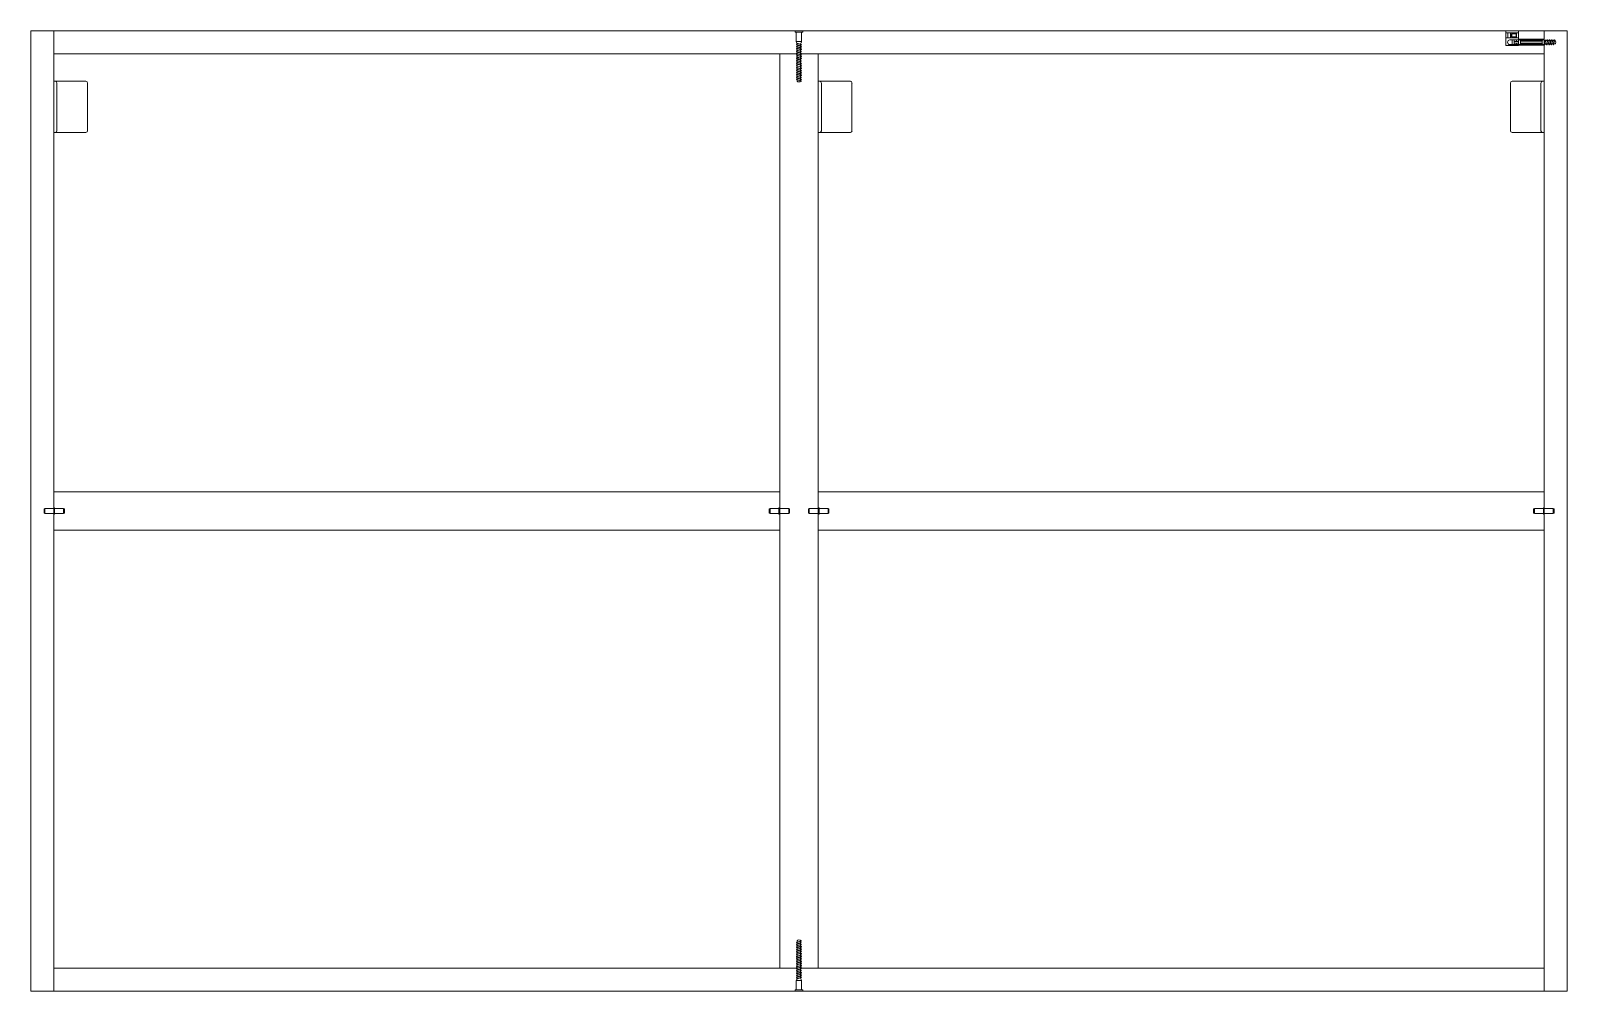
# Model space of a CAD drawing. Header units: centimetres. Extents: x -752 to 647, y -388 to 607.
# Drawn here: x -502.9 to -382.9, y -173.4 to -98.4 of the extents above; entities that cross this region are included whole.
import ezdxf

# ---------------------------------------------------------------- set-up
doc = ezdxf.new("R2010")
doc.units = ezdxf.units.CM
doc.header["$MEASUREMENT"] = 0
for name, color, linetype, lineweight in [('0_Num_Penna__6', 6, 'Continuous', 18), ('A-FURN_Num_Penna__252_Num_Penna__252_Num_Penna__3_Num_Penna__252_Num_Penna__252_Num_Penna__252_Num_Penna__252_Num_Penna__252_Num_Penna__252_Num_Penna__252_Num_Penna__252_Num_Penna__252_Num_Penna__252_Num_Penna__252_Num_Penna__5', 5, 'Continuous', 18), ('A-FURN_Num_Penna__252_Num_Penna__252_Num_Penna__3_Num_Penna__252_Num_Penna__252_Num_Penna__252_Num_Penna__252_Num_Penna__252_Num_Penna__252_Num_Penna__252_Num_Penna__252_Num_Penna__252_Num_Penna__252_Num_Penna__252_Num_Penna__6', 6, 'Continuous', 18), ('A-FURN_Num_Penna__252_Num_Penna__252_Num_Penna__3_Num_Penna__252_Num_Penna__252_Num_Penna__252_Num_Penna__252_Num_Penna__252_Num_Penna__252_Num_Penna__252_Num_Penna__252_Num_Penna__252_Num_Penna__252_Num_Penna__6_Num_Penna__6', 6, 'Continuous', 18), ('INFO_Num_Penna__2_Num_Penna__2_Num_Penna__2_Num_Penna__2_Num_Penna__5', 5, 'Continuous', 18), ('PDF16_Geometry_Num_Penna__6_Num_Penna__6_Num_Penna__6_Num_Penna__6_Num_Penna__6_Num_Penna__6_Num_Penna__6_Num_Penna__6_Num_Penna__6_Num_Penna__6_Num_Penna__6_Num_Penna__6_Num_Penna__6_Num_Penna__6', 6, 'Continuous', 18), ('PDF22_Geometry_Num_Penna__1_Num_Penna__255_Num_Penna__3_Num_Penna__3_Num_Penna__6', 6, 'Continuous', 18), ('PDF2_Geometry_Num_Penna__7_Num_Penna__7_Num_Penna__7_Num_Penna__7_Num_Penna__7_Num_Penna__7_Num_Penna__7_Num_Penna__5', 5, 'Continuous', 18), ('PDF2_Geometry_Num_Penna__7_Num_Penna__7_Num_Penna__7_Num_Penna__7_Num_Penna__7_Num_Penna__7_Num_Penna__7_Num_Penna__6', 6, 'Continuous', 18), ('PDF_Geometry_Num_Penna__7_Num_Penna__7_Num_Penna__3_Num_Penna__6_Num_Penna__6_Num_Penna__6_Num_Penna__6_Num_Penna__6_Num_Penna__6_Num_Penna__6_Num_Penna__6_Num_Penna__6_Num_Penna__6_Num_Penna__6', 6, 'Continuous', 18), ('VITE_Num_Penna__5', 5, 'Continuous', 18), ('VITE_Num_Penna__6', 6, 'Continuous', 18), ('viti_Num_Penna__5', 5, 'Continuous', 18), ('viti_Num_Penna__6', 6, 'Continuous', 18)]:
    doc.layers.add(name, color=color, linetype=linetype, lineweight=lineweight)

msp = doc.modelspace()

# ---------------------------------------------------------------- linework, layer by layer
at = {"layer": '0_Num_Penna__6', "color": 6, "linetype": 'Continuous', "lineweight": 18}
for p, q in [((-387.66, -99.54), (-387.66, -98.38)), ((-386.66, -99.54), (-386.66, -98.38)), ((-386.66, -99.54), (-387.66, -99.54)), ((-384.66, -99.05), (-386.66, -99.05))]:
    msp.add_line(p, q, dxfattribs=at)
at = {"layer": 'A-FURN_Num_Penna__252_Num_Penna__252_Num_Penna__3_Num_Penna__252_Num_Penna__252_Num_Penna__252_Num_Penna__252_Num_Penna__252_Num_Penna__252_Num_Penna__252_Num_Penna__252_Num_Penna__252_Num_Penna__252_Num_Penna__252_Num_Penna__5', "color": 5, "linetype": 'Continuous', "lineweight": 18}
for p, q in [((-442.56, -98.38), (-443.16, -98.38)), ((-443.07, -98.5), (-442.66, -98.5)), ((-442.99, -99.22), (-443.07, -99.22)), ((-443.03, -99.34), (-442.73, -99.43)), ((-442.73, -99.46), (-443.01, -99.37)), ((-442.66, -99.22), (-442.99, -99.22)), ((-442.99, -99.48), (-442.73, -99.56)), ((-442.73, -99.59), (-442.99, -99.51)), ((-386.5, -99.15), (-386.5, -99.41)), ((-384.81, -99.15), (-384.81, -99.41)), ((-384.63, -99.41), (-384.55, -99.15)), ((-384.52, -99.15), (-384.6, -99.41)), ((-384.49, -99.41), (-384.41, -99.15)), ((-384.38, -99.15), (-384.46, -99.41)), ((-384.36, -99.41), (-384.28, -99.15)), ((-384.25, -99.15), (-384.33, -99.41)), ((-384.22, -99.41), (-384.14, -99.15)), ((-384.11, -99.15), (-384.19, -99.41)), ((-384.09, -99.41), (-384.01, -99.15)), ((-383.98, -99.15), (-384.06, -99.41)), ((-383.95, -99.41), (-383.87, -99.15)), ((-383.84, -99.15), (-383.92, -99.41)), ((-442.99, -99.62), (-442.73, -99.7)), ((-442.73, -99.73), (-442.99, -99.65)), ((-442.99, -99.75), (-442.73, -99.83)), ((-442.73, -99.86), (-442.99, -99.78)), ((-442.99, -99.89), (-442.73, -99.97)), ((-442.73, -100), (-442.99, -99.92)), ((-442.99, -100.02), (-442.73, -100.1)), ((-442.73, -100.13), (-442.99, -100.05)), ((-442.99, -100.16), (-442.73, -100.24)), ((-442.73, -100.27), (-442.99, -100.19)), ((-442.99, -100.29), (-442.73, -100.37)), ((-442.73, -100.4), (-442.99, -100.32)), ((-442.99, -100.43), (-442.73, -100.51)), ((-442.73, -100.54), (-442.99, -100.46)), ((-442.99, -100.56), (-442.73, -100.65)), ((-442.73, -100.67), (-442.99, -100.59)), ((-442.99, -100.7), (-442.73, -100.78)), ((-442.73, -100.81), (-442.99, -100.73)), ((-442.99, -100.84), (-442.73, -100.92)), ((-442.73, -100.94), (-442.99, -100.86)), ((-442.99, -100.97), (-442.73, -101.05)), ((-442.73, -101.08), (-442.99, -101)), ((-442.99, -101.11), (-442.73, -101.19)), ((-442.73, -101.21), (-442.99, -101.13)), ((-442.99, -101.24), (-442.73, -101.32)), ((-442.73, -101.35), (-442.99, -101.27)), ((-442.99, -101.38), (-442.73, -101.46)), ((-442.73, -101.49), (-442.99, -101.4)), ((-442.99, -101.51), (-442.73, -101.59)), ((-442.73, -101.62), (-442.99, -101.54)), ((-442.99, -101.65), (-442.73, -101.73)), ((-442.73, -101.76), (-442.99, -101.68)), ((-442.99, -101.78), (-442.73, -101.86)), ((-442.73, -101.89), (-442.99, -101.81)), ((-442.99, -101.92), (-442.73, -102)), ((-442.73, -102.03), (-442.99, -101.95)), ((-442.99, -102.05), (-442.73, -102.13)), ((-442.73, -102.16), (-442.99, -102.08)), ((-442.99, -102.19), (-442.73, -102.27)), ((-442.73, -102.3), (-442.99, -102.22)), ((-442.73, -169.47), (-442.99, -169.55)), ((-442.99, -169.57), (-442.73, -169.49)), ((-442.73, -169.6), (-442.99, -169.68)), ((-442.99, -169.71), (-442.73, -169.63)), ((-442.73, -169.74), (-442.99, -169.82)), ((-442.99, -169.84), (-442.73, -169.76)), ((-442.73, -169.87), (-442.99, -169.95)), ((-442.99, -169.98), (-442.73, -169.9)), ((-442.73, -170.01), (-442.99, -170.09)), ((-442.99, -170.12), (-442.73, -170.03)), ((-442.73, -170.14), (-442.99, -170.22)), ((-442.99, -170.25), (-442.73, -170.17)), ((-442.73, -170.28), (-442.99, -170.36)), ((-442.99, -170.39), (-442.73, -170.31)), ((-442.73, -170.41), (-442.99, -170.49)), ((-442.99, -170.52), (-442.73, -170.44)), ((-442.73, -170.55), (-442.99, -170.63)), ((-442.99, -170.66), (-442.73, -170.58)), ((-442.73, -170.68), (-442.99, -170.76)), ((-442.99, -170.79), (-442.73, -170.71)), ((-442.73, -170.82), (-442.99, -170.9)), ((-442.99, -170.93), (-442.73, -170.85)), ((-442.73, -170.95), (-442.99, -171.03)), ((-442.99, -171.06), (-442.73, -170.98)), ((-442.73, -171.09), (-442.99, -171.17)), ((-442.99, -171.2), (-442.73, -171.12)), ((-442.73, -171.22), (-442.99, -171.3)), ((-442.99, -171.33), (-442.73, -171.25)), ((-442.73, -171.36), (-442.99, -171.44)), ((-442.99, -171.47), (-442.73, -171.39)), ((-442.73, -171.49), (-442.99, -171.58)), ((-442.99, -171.6), (-442.73, -171.52)), ((-442.99, -172.54), (-443.07, -172.54)), ((-443.03, -172.43), (-442.73, -172.33)), ((-442.73, -172.31), (-443.01, -172.39)), ((-442.73, -171.63), (-442.99, -171.71)), ((-442.99, -171.74), (-442.73, -171.66)), ((-442.73, -171.77), (-442.99, -171.85)), ((-442.99, -171.87), (-442.73, -171.79)), ((-442.73, -171.9), (-442.99, -171.98)), ((-442.99, -172.01), (-442.73, -171.93)), ((-442.73, -172.04), (-442.99, -172.12)), ((-442.99, -172.14), (-442.73, -172.06)), ((-442.73, -172.17), (-442.99, -172.25)), ((-442.99, -172.28), (-442.73, -172.2)), ((-442.66, -172.54), (-442.99, -172.54)), ((-442.56, -173.38), (-443.16, -173.38)), ((-443.07, -173.26), (-442.66, -173.26))]:
    msp.add_line(p, q, dxfattribs=at)
at = {"layer": 'A-FURN_Num_Penna__252_Num_Penna__252_Num_Penna__3_Num_Penna__252_Num_Penna__252_Num_Penna__252_Num_Penna__252_Num_Penna__252_Num_Penna__252_Num_Penna__252_Num_Penna__252_Num_Penna__252_Num_Penna__252_Num_Penna__252_Num_Penna__6', "color": 6, "linetype": 'Continuous', "lineweight": 18}
for p, q in [((-443.16, -98.38), (-443.16, -98.5)), ((-442.56, -98.38), (-442.56, -98.5)), ((-443.16, -98.5), (-443.07, -98.5)), ((-443.06, -99.33), (-443.03, -99.34)), ((-443.06, -99.46), (-442.99, -99.48)), ((-443.06, -99.6), (-442.99, -99.62)), ((-443.01, -99.37), (-443.05, -99.36)), ((-442.99, -99.51), (-443.05, -99.49)), ((-442.73, -99.43), (-442.66, -99.45)), ((-442.68, -99.47), (-442.73, -99.46)), ((-442.73, -99.56), (-442.66, -99.58)), ((-442.68, -99.61), (-442.73, -99.59)), ((-442.66, -98.5), (-442.56, -98.5)), ((-384.65, -99.48), (-384.63, -99.41)), ((-384.6, -99.41), (-384.62, -99.48)), ((-384.55, -99.15), (-384.53, -99.08)), ((-384.5, -99.1), (-384.52, -99.15)), ((-384.51, -99.48), (-384.49, -99.41)), ((-384.46, -99.41), (-384.48, -99.48)), ((-384.41, -99.15), (-384.39, -99.08)), ((-384.37, -99.1), (-384.38, -99.15)), ((-384.38, -99.48), (-384.36, -99.41)), ((-384.33, -99.41), (-384.35, -99.48)), ((-384.28, -99.15), (-384.26, -99.08)), ((-384.23, -99.1), (-384.25, -99.15)), ((-384.24, -99.48), (-384.22, -99.41)), ((-384.19, -99.41), (-384.21, -99.48)), ((-384.14, -99.15), (-384.12, -99.08)), ((-384.1, -99.1), (-384.11, -99.15)), ((-384.11, -99.48), (-384.09, -99.41)), ((-384.06, -99.41), (-384.08, -99.48)), ((-384.01, -99.15), (-383.98, -99.08)), ((-383.96, -99.1), (-383.98, -99.15)), ((-383.97, -99.48), (-383.95, -99.41)), ((-383.92, -99.41), (-383.94, -99.48)), ((-383.87, -99.15), (-383.85, -99.08)), ((-383.83, -99.1), (-383.84, -99.15)), ((-443.06, -99.73), (-442.99, -99.75)), ((-443.06, -99.87), (-442.99, -99.89)), ((-443.06, -100), (-442.99, -100.02)), ((-443.06, -100.14), (-442.99, -100.16)), ((-443.06, -100.27), (-442.99, -100.29)), ((-443.06, -100.41), (-442.99, -100.43)), ((-443.06, -100.54), (-442.99, -100.56)), ((-443.06, -100.68), (-442.99, -100.7)), ((-442.99, -99.65), (-443.05, -99.63)), ((-442.99, -99.78), (-443.05, -99.76)), ((-442.99, -99.92), (-443.05, -99.9)), ((-442.99, -100.05), (-443.05, -100.03)), ((-442.99, -100.19), (-443.05, -100.17)), ((-442.99, -100.32), (-443.05, -100.3)), ((-442.99, -100.46), (-443.05, -100.44)), ((-442.99, -100.59), (-443.05, -100.57)), ((-442.99, -100.73), (-443.05, -100.71)), ((-442.73, -99.7), (-442.66, -99.72)), ((-442.68, -99.74), (-442.73, -99.73)), ((-442.73, -99.83), (-442.66, -99.85)), ((-442.68, -99.88), (-442.73, -99.86)), ((-442.73, -99.97), (-442.66, -99.99)), ((-442.68, -100.01), (-442.73, -100)), ((-442.73, -100.1), (-442.66, -100.12)), ((-442.68, -100.15), (-442.73, -100.13)), ((-442.73, -100.24), (-442.66, -100.26)), ((-442.68, -100.28), (-442.73, -100.27)), ((-442.73, -100.37), (-442.66, -100.4)), ((-442.68, -100.42), (-442.73, -100.4)), ((-442.73, -100.51), (-442.66, -100.53)), ((-442.68, -100.55), (-442.73, -100.54)), ((-442.73, -100.65), (-442.66, -100.67)), ((-442.68, -100.69), (-442.73, -100.67)), ((-442.73, -100.78), (-442.66, -100.8)), ((-443.06, -100.81), (-442.99, -100.84)), ((-443.06, -100.95), (-442.99, -100.97)), ((-443.06, -101.09), (-442.99, -101.11)), ((-443.06, -101.22), (-442.99, -101.24)), ((-443.06, -101.36), (-442.99, -101.38)), ((-443.06, -101.49), (-442.99, -101.51)), ((-443.06, -101.63), (-442.99, -101.65)), ((-443.06, -101.76), (-442.99, -101.78)), ((-443.06, -101.9), (-442.99, -101.92)), ((-442.99, -100.86), (-443.05, -100.84)), ((-442.99, -101), (-443.05, -100.98)), ((-442.99, -101.13), (-443.05, -101.11)), ((-442.99, -101.27), (-443.05, -101.25)), ((-442.99, -101.4), (-443.05, -101.38)), ((-442.99, -101.54), (-443.05, -101.52)), ((-442.99, -101.68), (-443.05, -101.66)), ((-442.99, -101.81), (-443.05, -101.79)), ((-442.99, -101.95), (-443.05, -101.93)), ((-442.68, -100.82), (-442.73, -100.81)), ((-442.73, -100.92), (-442.66, -100.94)), ((-442.68, -100.96), (-442.73, -100.94)), ((-442.73, -101.05), (-442.66, -101.07)), ((-442.68, -101.09), (-442.73, -101.08)), ((-442.73, -101.19), (-442.66, -101.21)), ((-442.68, -101.23), (-442.73, -101.21)), ((-442.73, -101.32), (-442.66, -101.34)), ((-442.68, -101.36), (-442.73, -101.35)), ((-442.73, -101.46), (-442.66, -101.48)), ((-442.68, -101.5), (-442.73, -101.49)), ((-442.73, -101.59), (-442.66, -101.61)), ((-442.68, -101.64), (-442.73, -101.62)), ((-442.73, -101.73), (-442.66, -101.75)), ((-442.68, -101.77), (-442.73, -101.76)), ((-442.73, -101.86), (-442.66, -101.88)), ((-442.68, -101.91), (-442.73, -101.89)), ((-442.73, -102), (-442.66, -102.02)), ((-443.06, -102.03), (-442.99, -102.05)), ((-443.06, -102.17), (-442.99, -102.19)), ((-442.99, -102.08), (-443.05, -102.06)), ((-442.99, -102.22), (-443.05, -102.2)), ((-442.68, -102.04), (-442.73, -102.03)), ((-442.73, -102.13), (-442.66, -102.15)), ((-442.68, -102.18), (-442.73, -102.16)), ((-442.73, -102.27), (-442.66, -102.29)), ((-442.68, -102.31), (-442.73, -102.3)), ((-443.06, -169.59), (-442.99, -169.57)), ((-443.06, -169.73), (-442.99, -169.71)), ((-443.06, -169.87), (-442.99, -169.84)), ((-443.06, -170), (-442.99, -169.98)), ((-443.06, -170.14), (-442.99, -170.12)), ((-443.06, -170.27), (-442.99, -170.25)), ((-443.06, -170.41), (-442.99, -170.39)), ((-442.99, -169.55), (-443.05, -169.57)), ((-442.99, -169.68), (-443.05, -169.7)), ((-442.99, -169.82), (-443.05, -169.84)), ((-442.99, -169.95), (-443.05, -169.97)), ((-442.99, -170.09), (-443.05, -170.11)), ((-442.99, -170.22), (-443.05, -170.24)), ((-442.99, -170.36), (-443.05, -170.38)), ((-442.68, -169.45), (-442.73, -169.47)), ((-442.73, -169.49), (-442.66, -169.47)), ((-442.68, -169.59), (-442.73, -169.6)), ((-442.73, -169.63), (-442.66, -169.61)), ((-442.68, -169.72), (-442.73, -169.74)), ((-442.73, -169.76), (-442.66, -169.74)), ((-442.68, -169.86), (-442.73, -169.87)), ((-442.73, -169.9), (-442.66, -169.88)), ((-442.68, -169.99), (-442.73, -170.01)), ((-442.73, -170.03), (-442.66, -170.01)), ((-442.68, -170.13), (-442.73, -170.14)), ((-442.73, -170.17), (-442.66, -170.15)), ((-442.68, -170.26), (-442.73, -170.28)), ((-442.73, -170.31), (-442.66, -170.28)), ((-442.68, -170.4), (-442.73, -170.41)), ((-443.06, -170.54), (-442.99, -170.52)), ((-443.06, -170.68), (-442.99, -170.66)), ((-443.06, -170.81), (-442.99, -170.79)), ((-443.06, -170.95), (-442.99, -170.93)), ((-443.06, -171.08), (-442.99, -171.06)), ((-443.06, -171.22), (-442.99, -171.2)), ((-443.06, -171.35), (-442.99, -171.33)), ((-443.06, -171.49), (-442.99, -171.47)), ((-442.99, -170.49), (-443.05, -170.51)), ((-442.99, -170.63), (-443.05, -170.65)), ((-442.99, -170.76), (-443.05, -170.78)), ((-442.99, -170.9), (-443.05, -170.92)), ((-442.99, -171.03), (-443.05, -171.05)), ((-442.99, -171.17), (-443.05, -171.19)), ((-442.99, -171.3), (-443.05, -171.32)), ((-442.99, -171.44), (-443.05, -171.46)), ((-442.99, -171.58), (-443.05, -171.6)), ((-442.73, -170.44), (-442.66, -170.42)), ((-442.68, -170.53), (-442.73, -170.55)), ((-442.73, -170.58), (-442.66, -170.56)), ((-442.68, -170.67), (-442.73, -170.68)), ((-442.73, -170.71), (-442.66, -170.69)), ((-442.68, -170.8), (-442.73, -170.82)), ((-442.73, -170.85), (-442.66, -170.83)), ((-442.68, -170.94), (-442.73, -170.95)), ((-442.73, -170.98), (-442.66, -170.96)), ((-442.68, -171.07), (-442.73, -171.09)), ((-442.73, -171.12), (-442.66, -171.1)), ((-442.68, -171.21), (-442.73, -171.22)), ((-442.73, -171.25), (-442.66, -171.23)), ((-442.68, -171.34), (-442.73, -171.36)), ((-442.73, -171.39), (-442.66, -171.37)), ((-442.68, -171.48), (-442.73, -171.49)), ((-442.73, -171.52), (-442.66, -171.5)), ((-443.06, -171.62), (-442.99, -171.6)), ((-443.06, -171.76), (-442.99, -171.74)), ((-443.06, -171.89), (-442.99, -171.87)), ((-443.06, -172.03), (-442.99, -172.01)), ((-443.06, -172.17), (-442.99, -172.14)), ((-443.06, -172.3), (-442.99, -172.28)), ((-443.06, -172.44), (-443.03, -172.43)), ((-442.99, -171.71), (-443.05, -171.73)), ((-442.99, -171.85), (-443.05, -171.87)), ((-442.99, -171.98), (-443.05, -172)), ((-442.99, -172.12), (-443.05, -172.14)), ((-442.99, -172.25), (-443.05, -172.27)), ((-443.01, -172.39), (-443.05, -172.41)), ((-442.68, -171.62), (-442.73, -171.63)), ((-442.73, -171.66), (-442.66, -171.64)), ((-442.68, -171.75), (-442.73, -171.77)), ((-442.73, -171.79), (-442.66, -171.77)), ((-442.68, -171.89), (-442.73, -171.9)), ((-442.73, -171.93), (-442.66, -171.91)), ((-442.68, -172.02), (-442.73, -172.04)), ((-442.73, -172.06), (-442.66, -172.04)), ((-442.68, -172.16), (-442.73, -172.17)), ((-442.73, -172.2), (-442.66, -172.18)), ((-442.68, -172.29), (-442.73, -172.31)), ((-442.73, -172.33), (-442.66, -172.31)), ((-443.16, -173.38), (-443.16, -173.26)), ((-443.16, -173.26), (-443.07, -173.26)), ((-442.66, -173.26), (-442.56, -173.26)), ((-442.56, -173.38), (-442.56, -173.26))]:
    msp.add_line(p, q, dxfattribs=at)
at = {"layer": 'A-FURN_Num_Penna__252_Num_Penna__252_Num_Penna__3_Num_Penna__252_Num_Penna__252_Num_Penna__252_Num_Penna__252_Num_Penna__252_Num_Penna__252_Num_Penna__252_Num_Penna__252_Num_Penna__252_Num_Penna__252_Num_Penna__6_Num_Penna__6', "color": 6, "linetype": 'Continuous', "lineweight": 18}
for p, q in [((-444.36, -100.18), (-444.36, -171.58)), ((-441.36, -100.18), (-441.36, -171.58))]:
    msp.add_line(p, q, dxfattribs=at)
at = {"layer": 'INFO_Num_Penna__2_Num_Penna__2_Num_Penna__2_Num_Penna__2_Num_Penna__5', "color": 5, "linetype": 'Continuous', "lineweight": 18}
for p, q in [((-500.79, -102.33), (-501.06, -102.33)), ((-500.81, -102.47), (-500.81, -106.19)), ((-500.79, -102.33), (-498.55, -102.33)), ((-498.42, -106.19), (-498.42, -102.47)), ((-441.09, -102.33), (-441.36, -102.33)), ((-441.11, -102.47), (-441.11, -106.19)), ((-441.09, -102.33), (-438.85, -102.33)), ((-438.72, -106.19), (-438.72, -102.47)), ((-387.3, -106.19), (-387.3, -102.47)), ((-384.92, -102.33), (-387.17, -102.33)), ((-384.92, -102.33), (-384.66, -102.33)), ((-384.91, -102.47), (-384.91, -106.19)), ((-501.06, -106.33), (-500.79, -106.33)), ((-500.79, -106.33), (-498.55, -106.33)), ((-441.36, -106.33), (-441.09, -106.33)), ((-441.09, -106.33), (-438.85, -106.33)), ((-384.92, -106.33), (-387.17, -106.33)), ((-384.66, -106.33), (-384.92, -106.33))]:
    msp.add_line(p, q, dxfattribs=at)
for centre, start, end in [((-500.95, -102.47), 0.4383, 85.0259), ((-498.56, -102.47), 0.4383, 85.0259), ((-441.25, -102.47), 0.4383, 85.0259), ((-438.86, -102.47), 0.4383, 85.0259), ((-387.16, -102.47), 94.9741, 179.5617), ((-384.77, -102.47), 94.9741, 179.5617), ((-500.95, -106.19), 274.9741, 359.5617), ((-498.56, -106.19), 274.9741, 359.5617), ((-441.25, -106.19), 274.9741, 359.5617), ((-438.86, -106.19), 274.9741, 359.5617), ((-387.16, -106.19), 180.4383, 265.0259), ((-384.77, -106.19), 180.4383, 265.0259)]:
    msp.add_arc(centre, 0.142, start, end, dxfattribs=at)
at = {"layer": 'PDF16_Geometry_Num_Penna__6_Num_Penna__6_Num_Penna__6_Num_Penna__6_Num_Penna__6_Num_Penna__6_Num_Penna__6_Num_Penna__6_Num_Penna__6_Num_Penna__6_Num_Penna__6_Num_Penna__6_Num_Penna__6_Num_Penna__6', "color": 6, "linetype": 'Continuous', "lineweight": 18}
for p, q in [((-502.86, -98.38), (-502.86, -173.38)), ((-502.86, -98.38), (-443.16, -98.38)), ((-501.06, -98.38), (-501.06, -173.38)), ((-442.56, -98.38), (-387.66, -98.38)), ((-386.66, -98.38), (-382.86, -98.38)), ((-384.66, -98.38), (-384.66, -99.05)), ((-382.86, -98.38), (-382.86, -173.38)), ((-384.66, -99.05), (-384.66, -99.51)), ((-384.66, -99.51), (-384.66, -173.38)), ((-501.06, -100.18), (-443.01, -100.18)), ((-442.73, -100.18), (-384.66, -100.18)), ((-501.06, -171.58), (-443.01, -171.58)), ((-442.73, -171.58), (-384.66, -171.58)), ((-502.86, -173.38), (-443.16, -173.38)), ((-442.56, -173.38), (-382.86, -173.38))]:
    msp.add_line(p, q, dxfattribs=at)
at = {"layer": 'PDF22_Geometry_Num_Penna__1_Num_Penna__255_Num_Penna__3_Num_Penna__3_Num_Penna__6', "color": 6, "linetype": 'Continuous', "lineweight": 18}
for p, q in [((-444.36, -134.38), (-501.06, -134.38)), ((-384.66, -134.38), (-441.36, -134.38)), ((-444.36, -137.38), (-501.06, -137.38)), ((-384.66, -137.38), (-441.36, -137.38))]:
    msp.add_line(p, q, dxfattribs=at)
at = {"layer": 'PDF2_Geometry_Num_Penna__7_Num_Penna__7_Num_Penna__7_Num_Penna__7_Num_Penna__7_Num_Penna__7_Num_Penna__7_Num_Penna__5', "color": 5, "linetype": 'Continuous', "lineweight": 18, "flags": 128}
for points in [[(-442.99, -99.42), (-442.99, -99.43)], [(-442.73, -169.6), (-442.73, -169.49)], [(-442.73, -169.74), (-442.73, -169.63)], [(-442.73, -169.87), (-442.73, -169.76)], [(-442.73, -170.01), (-442.73, -169.9)], [(-442.73, -170.14), (-442.73, -170.03)], [(-442.73, -170.28), (-442.73, -170.17)], [(-442.73, -170.41), (-442.73, -170.31)], [(-442.73, -170.55), (-442.73, -170.44)], [(-442.73, -170.68), (-442.73, -170.58)], [(-442.73, -170.82), (-442.73, -170.71)], [(-442.73, -170.95), (-442.73, -170.85)], [(-442.73, -171.09), (-442.73, -170.98)], [(-442.73, -171.22), (-442.73, -171.12)], [(-442.73, -171.36), (-442.73, -171.25)], [(-442.73, -171.49), (-442.73, -171.39)], [(-442.73, -171.63), (-442.73, -171.52)], [(-442.99, -172.34), (-442.99, -172.33)], [(-442.73, -171.77), (-442.73, -171.66)], [(-442.73, -171.9), (-442.73, -171.79)], [(-442.73, -172.04), (-442.73, -171.93)], [(-442.73, -172.17), (-442.73, -172.06)], [(-442.73, -172.31), (-442.73, -172.2)]]:
    msp.add_lwpolyline(points, dxfattribs=at)
at = {"layer": 'PDF2_Geometry_Num_Penna__7_Num_Penna__7_Num_Penna__7_Num_Penna__7_Num_Penna__7_Num_Penna__7_Num_Penna__7_Num_Penna__6', "color": 6, "linetype": 'Continuous', "lineweight": 18, "flags": 128}
for points in [[(-443.06, -99.24, -0.092856), (-443.07, -99.22), (-443.07, -98.5)], [(-443.05, -99.36, -0.195854), (-443.06, -99.33)], [(-443.05, -99.49, -0.198716), (-443.06, -99.46)], [(-443.05, -99.63, -0.199628), (-443.06, -99.6)], [(-442.66, -99.45, -0.198901), (-442.68, -99.47)], [(-442.66, -99.58, -0.199007), (-442.68, -99.61)], [(-442.66, -98.5), (-442.66, -99.22, -0.097456), (-442.66, -99.24)], [(-384.62, -99.48, -0.199281), (-384.65, -99.48)], [(-384.53, -99.08, -0.19894), (-384.5, -99.1)], [(-384.48, -99.48, -0.198716), (-384.51, -99.48)], [(-384.39, -99.08, -0.199007), (-384.37, -99.1)], [(-384.35, -99.48, -0.199628), (-384.38, -99.48)], [(-384.26, -99.08, -0.198898), (-384.23, -99.1)], [(-384.21, -99.48, -0.198514), (-384.24, -99.48)], [(-384.12, -99.08, -0.198954), (-384.1, -99.1)], [(-384.08, -99.48, -0.199281), (-384.11, -99.48)], [(-383.98, -99.08, -0.19894), (-383.96, -99.1)], [(-383.94, -99.48, -0.198716), (-383.97, -99.48)], [(-383.84, -99.15), (-383.81, -99.15, -0.19953), (-383.8, -99.16, -0.116877), (-383.77, -99.2, -0.162888), (-383.77, -99.37, -0.116832), (-383.8, -99.4, -0.198418), (-383.81, -99.41), (-383.92, -99.41)], [(-383.85, -99.08, -0.199007), (-383.83, -99.1)], [(-443.05, -99.76, -0.198514), (-443.06, -99.73)], [(-443.05, -99.9, -0.199281), (-443.06, -99.87)], [(-443.05, -100.03, -0.198716), (-443.06, -100)], [(-443.05, -100.17, -0.199628), (-443.06, -100.14)], [(-443.05, -100.3, -0.198514), (-443.06, -100.27)], [(-443.05, -100.44, -0.199281), (-443.06, -100.41)], [(-443.05, -100.57, -0.198716), (-443.06, -100.54)], [(-443.05, -100.71, -0.199628), (-443.06, -100.68)], [(-442.66, -99.72, -0.198898), (-442.68, -99.74)], [(-442.66, -99.85, -0.198954), (-442.68, -99.88)], [(-442.66, -99.99, -0.19894), (-442.68, -100.01)], [(-442.66, -100.12, -0.199007), (-442.68, -100.15)], [(-442.66, -100.26, -0.198898), (-442.68, -100.28)], [(-442.66, -100.4, -0.198954), (-442.68, -100.42)], [(-442.66, -100.53, -0.19894), (-442.68, -100.55)], [(-442.66, -100.67, -0.199007), (-442.68, -100.69)], [(-443.05, -100.84, -0.198514), (-443.06, -100.81)], [(-443.05, -100.98, -0.199281), (-443.06, -100.95)], [(-443.05, -101.11, -0.198716), (-443.06, -101.09)], [(-443.05, -101.25, -0.199628), (-443.06, -101.22)], [(-443.05, -101.38, -0.198514), (-443.06, -101.36)], [(-443.05, -101.52, -0.199281), (-443.06, -101.49)], [(-443.05, -101.66, -0.198716), (-443.06, -101.63)], [(-443.05, -101.79, -0.199628), (-443.06, -101.76)], [(-443.05, -101.93, -0.198514), (-443.06, -101.9)], [(-442.66, -100.8, -0.198898), (-442.68, -100.82)], [(-442.66, -100.94, -0.198954), (-442.68, -100.96)], [(-442.66, -101.07, -0.19894), (-442.68, -101.09)], [(-442.66, -101.21, -0.199007), (-442.68, -101.23)], [(-442.66, -101.34, -0.198898), (-442.68, -101.36)], [(-442.66, -101.48, -0.198954), (-442.68, -101.5)], [(-442.66, -101.61, -0.19894), (-442.68, -101.64)], [(-442.66, -101.75, -0.199007), (-442.68, -101.77)], [(-442.66, -101.88, -0.198898), (-442.68, -101.91)], [(-443.05, -102.06, -0.199281), (-443.06, -102.03)], [(-443.05, -102.2, -0.198716), (-443.06, -102.17)], [(-442.73, -102.3), (-442.73, -102.33, -0.19953), (-442.74, -102.34, -0.116877), (-442.78, -102.37, -0.162888), (-442.95, -102.37, -0.116832), (-442.98, -102.34, -0.198418), (-442.99, -102.33), (-442.99, -102.22)], [(-442.66, -102.02, -0.198954), (-442.68, -102.04)], [(-442.66, -102.15, -0.19894), (-442.68, -102.18)], [(-442.66, -102.29, -0.199007), (-442.68, -102.31)], [(-443.05, -169.57, 0.198716), (-443.06, -169.59)], [(-443.05, -169.7, 0.199281), (-443.06, -169.73)], [(-443.05, -169.84, 0.198514), (-443.06, -169.87)], [(-443.05, -169.97, 0.199628), (-443.06, -170)], [(-443.05, -170.11, 0.198716), (-443.06, -170.14)], [(-443.05, -170.24, 0.199281), (-443.06, -170.27)], [(-443.05, -170.38, 0.198514), (-443.06, -170.41)], [(-442.73, -169.47), (-442.73, -169.44, 0.19953), (-442.74, -169.42, 0.116877), (-442.78, -169.39, 0.162888), (-442.95, -169.39, 0.116832), (-442.98, -169.42, 0.198418), (-442.99, -169.44), (-442.99, -169.55)], [(-442.66, -169.47, 0.199007), (-442.68, -169.45)], [(-442.66, -169.61, 0.19894), (-442.68, -169.59)], [(-442.66, -169.74, 0.198954), (-442.68, -169.72)], [(-442.66, -169.88, 0.198898), (-442.68, -169.86)], [(-442.66, -170.01, 0.199007), (-442.68, -169.99)], [(-442.66, -170.15, 0.19894), (-442.68, -170.13)], [(-442.66, -170.28, 0.198954), (-442.68, -170.26)], [(-442.66, -170.42, 0.198898), (-442.68, -170.4)], [(-443.05, -170.51, 0.199628), (-443.06, -170.54)], [(-443.05, -170.65, 0.198716), (-443.06, -170.68)], [(-443.05, -170.78, 0.199281), (-443.06, -170.81)], [(-443.05, -170.92, 0.198514), (-443.06, -170.95)], [(-443.05, -171.05, 0.199628), (-443.06, -171.08)], [(-443.05, -171.19, 0.198716), (-443.06, -171.22)], [(-443.05, -171.32, 0.199281), (-443.06, -171.35)], [(-443.05, -171.46, 0.198514), (-443.06, -171.49)], [(-443.05, -171.6, 0.199628), (-443.06, -171.62)], [(-442.66, -170.56, 0.199007), (-442.68, -170.53)], [(-442.66, -170.69, 0.19894), (-442.68, -170.67)], [(-442.66, -170.83, 0.198954), (-442.68, -170.8)], [(-442.66, -170.96, 0.198898), (-442.68, -170.94)], [(-442.66, -171.1, 0.199007), (-442.68, -171.07)], [(-442.66, -171.23, 0.19894), (-442.68, -171.21)], [(-442.66, -171.37, 0.198954), (-442.68, -171.34)], [(-442.66, -171.5, 0.198898), (-442.68, -171.48)], [(-443.06, -172.53, 0.092856), (-443.07, -172.54), (-443.07, -173.26)], [(-443.05, -171.73, 0.198716), (-443.06, -171.76)], [(-443.05, -171.87, 0.199281), (-443.06, -171.89)], [(-443.05, -172, 0.198514), (-443.06, -172.03)], [(-443.05, -172.14, 0.199628), (-443.06, -172.17)], [(-443.05, -172.27, 0.198716), (-443.06, -172.3)], [(-443.05, -172.41, 0.195854), (-443.06, -172.44)], [(-442.66, -171.64, 0.199007), (-442.68, -171.62)], [(-442.66, -171.77, 0.19894), (-442.68, -171.75)], [(-442.66, -171.91, 0.198954), (-442.68, -171.89)], [(-442.66, -172.04, 0.198898), (-442.68, -172.02)], [(-442.66, -172.18, 0.199007), (-442.68, -172.16)], [(-442.66, -172.31, 0.198901), (-442.68, -172.29)], [(-442.66, -173.26), (-442.66, -172.54, 0.097456), (-442.66, -172.53)]]:
    msp.add_lwpolyline(points, format="xyb", dxfattribs=at)
for points in [[(-443.06, -99.24), (-443.03, -99.34)], [(-443.01, -99.37), (-442.99, -99.42)], [(-442.99, -99.48), (-442.99, -99.42)], [(-442.99, -99.62), (-442.99, -99.51)], [(-442.66, -99.24), (-442.73, -99.42)], [(-442.73, -99.42), (-442.73, -99.43)], [(-442.73, -99.46), (-442.73, -99.56)], [(-442.73, -99.59), (-442.73, -99.7)], [(-384.66, -99.15), (-384.55, -99.15)], [(-384.63, -99.41), (-384.66, -99.41)], [(-384.49, -99.41), (-384.6, -99.41)], [(-384.52, -99.15), (-384.41, -99.15)], [(-384.36, -99.41), (-384.46, -99.41)], [(-384.38, -99.15), (-384.28, -99.15)], [(-384.22, -99.41), (-384.33, -99.41)], [(-384.25, -99.15), (-384.14, -99.15)], [(-384.09, -99.41), (-384.19, -99.41)], [(-384.11, -99.15), (-384.01, -99.15)], [(-383.95, -99.41), (-384.06, -99.41)], [(-383.98, -99.15), (-383.87, -99.15)], [(-442.99, -99.75), (-442.99, -99.65)], [(-442.99, -99.89), (-442.99, -99.78)], [(-442.99, -100.02), (-442.99, -99.92)], [(-442.99, -100.16), (-442.99, -100.05)], [(-442.99, -100.29), (-442.99, -100.19)], [(-442.99, -100.43), (-442.99, -100.32)], [(-442.99, -100.56), (-442.99, -100.46)], [(-442.99, -100.7), (-442.99, -100.59)], [(-442.99, -100.84), (-442.99, -100.73)], [(-442.73, -99.73), (-442.73, -99.83)], [(-442.73, -99.86), (-442.73, -99.97)], [(-442.73, -100), (-442.73, -100.1)], [(-442.73, -100.13), (-442.73, -100.24)], [(-442.73, -100.27), (-442.73, -100.37)], [(-442.73, -100.4), (-442.73, -100.51)], [(-442.73, -100.54), (-442.73, -100.65)], [(-442.73, -100.67), (-442.73, -100.78)], [(-442.99, -100.97), (-442.99, -100.86)], [(-442.99, -101.11), (-442.99, -101)], [(-442.99, -101.24), (-442.99, -101.13)], [(-442.99, -101.38), (-442.99, -101.27)], [(-442.99, -101.51), (-442.99, -101.4)], [(-442.99, -101.65), (-442.99, -101.54)], [(-442.99, -101.78), (-442.99, -101.68)], [(-442.99, -101.92), (-442.99, -101.81)], [(-442.99, -102.05), (-442.99, -101.95)], [(-442.73, -100.81), (-442.73, -100.92)], [(-442.73, -100.94), (-442.73, -101.05)], [(-442.73, -101.08), (-442.73, -101.19)], [(-442.73, -101.21), (-442.73, -101.32)], [(-442.73, -101.35), (-442.73, -101.46)], [(-442.73, -101.49), (-442.73, -101.59)], [(-442.73, -101.62), (-442.73, -101.73)], [(-442.73, -101.76), (-442.73, -101.86)], [(-442.73, -101.89), (-442.73, -102)], [(-442.99, -102.19), (-442.99, -102.08)], [(-442.73, -102.03), (-442.73, -102.13)], [(-442.73, -102.16), (-442.73, -102.27)], [(-442.99, -169.57), (-442.99, -169.68)], [(-442.99, -169.71), (-442.99, -169.82)], [(-442.99, -169.84), (-442.99, -169.95)], [(-442.99, -169.98), (-442.99, -170.09)], [(-442.99, -170.12), (-442.99, -170.22)], [(-442.99, -170.25), (-442.99, -170.36)], [(-442.99, -170.39), (-442.99, -170.49)], [(-442.99, -170.52), (-442.99, -170.63)], [(-442.99, -170.66), (-442.99, -170.76)], [(-442.99, -170.79), (-442.99, -170.9)], [(-442.99, -170.93), (-442.99, -171.03)], [(-442.99, -171.06), (-442.99, -171.17)], [(-442.99, -171.2), (-442.99, -171.3)], [(-442.99, -171.33), (-442.99, -171.44)], [(-442.99, -171.47), (-442.99, -171.58)], [(-443.06, -172.53), (-443.03, -172.43)], [(-443.01, -172.39), (-442.99, -172.34)], [(-442.99, -171.6), (-442.99, -171.71)], [(-442.99, -171.74), (-442.99, -171.85)], [(-442.99, -171.87), (-442.99, -171.98)], [(-442.99, -172.01), (-442.99, -172.12)], [(-442.99, -172.14), (-442.99, -172.25)], [(-442.99, -172.28), (-442.99, -172.34)], [(-442.73, -172.34), (-442.73, -172.33)], [(-442.66, -172.53), (-442.73, -172.34)]]:
    msp.add_lwpolyline(points, dxfattribs=at)
at = {"layer": 'PDF_Geometry_Num_Penna__7_Num_Penna__7_Num_Penna__3_Num_Penna__6_Num_Penna__6_Num_Penna__6_Num_Penna__6_Num_Penna__6_Num_Penna__6_Num_Penna__6_Num_Penna__6_Num_Penna__6_Num_Penna__6_Num_Penna__6', "color": 6, "linetype": 'Continuous', "lineweight": 18}
msp.add_line((-384.66, -98.38), (-384.66, -98.83), dxfattribs=at)
at = {"layer": 'VITE_Num_Penna__5', "color": 5, "linetype": 'Continuous', "lineweight": 18}
for p, q in [((-386.66, -98.38), (-387.66, -98.38)), ((-387.29, -98.55), (-387.66, -98.55)), ((-387.29, -98.93), (-387.66, -98.93)), ((-387.51, -98.55), (-387.51, -98.93)), ((-386.66, -99.1), (-387.34, -99.1)), ((-386.66, -99.46), (-387.34, -99.46)), ((-387.29, -98.93), (-387.29, -98.55)), ((-387.26, -98.93), (-387.26, -98.55)), ((-386.66, -98.55), (-387.26, -98.55)), ((-386.66, -98.93), (-387.26, -98.93)), ((-387.19, -98.63), (-387.19, -98.85)), ((-386.86, -98.63), (-387.19, -98.63)), ((-386.86, -98.85), (-387.19, -98.85)), ((-387.17, -99.46), (-387.17, -99.1)), ((-387.17, -99.1), (-387, -99.1)), ((-387.17, -99.46), (-387, -99.46)), ((-387, -99.1), (-387, -99.46)), ((-387, -99.21), (-386.66, -99.21)), ((-387, -99.35), (-386.66, -99.35)), ((-386.86, -98.63), (-386.86, -98.85)), ((-386.81, -98.55), (-386.81, -98.93)), ((-386.81, -99.1), (-386.81, -99.21)), ((-386.81, -99.35), (-386.81, -99.46)), ((-386.66, -99.05), (-386.66, -99.51)), ((-386.5, -99.15), (-386.66, -99.05)), ((-386.5, -99.41), (-386.66, -99.51)), ((-386.6, -99.09), (-384.71, -99.09)), ((-384.72, -99.47), (-386.59, -99.47)), ((-386.5, -99.15), (-384.81, -99.15)), ((-384.81, -99.2), (-386.5, -99.2)), ((-386.5, -99.36), (-384.81, -99.36)), ((-386.5, -99.42), (-384.81, -99.41)), ((-384.81, -99.15), (-384.66, -99.05)), ((-384.81, -99.41), (-384.66, -99.51)), ((-384.66, -99.15), (-384.66, -99.41))]:
    msp.add_line(p, q, dxfattribs=at)
msp.add_arc((-387.34, -99.28), 0.179, 90, 270, dxfattribs=at)
at = {"layer": 'VITE_Num_Penna__6', "color": 6, "linetype": 'Continuous', "lineweight": 18}
msp.add_line((-386.66, -99.51), (-384.66, -99.51), dxfattribs=at)
at = {"layer": 'viti_Num_Penna__5', "color": 5, "linetype": 'Continuous', "lineweight": 18}
for p, q in [((-501.76, -135.68), (-501.76, -136.08)), ((-501.06, -135.68), (-501.06, -136.08)), ((-500.99, -135.68), (-500.99, -136.08)), ((-500.29, -135.68), (-500.29, -136.08)), ((-445.12, -135.68), (-445.12, -136.08)), ((-444.42, -135.68), (-444.42, -136.08)), ((-444.36, -135.68), (-444.36, -136.08)), ((-443.66, -135.68), (-443.66, -136.08)), ((-442.06, -135.68), (-442.06, -136.08)), ((-441.36, -135.68), (-441.36, -136.08)), ((-441.29, -135.68), (-441.29, -136.08)), ((-440.59, -135.68), (-440.59, -136.08)), ((-385.42, -135.68), (-385.42, -136.08)), ((-384.72, -135.68), (-384.72, -136.08)), ((-384.66, -135.68), (-384.66, -136.08)), ((-383.96, -135.68), (-383.96, -136.08))]:
    msp.add_line(p, q, dxfattribs=at)
at = {"layer": 'viti_Num_Penna__6', "color": 6, "linetype": 'Continuous', "lineweight": 18}
for p, q in [((-501.82, -135.72), (-501.76, -135.68)), ((-501.82, -135.72), (-501.82, -136.04)), ((-501.82, -136.04), (-501.76, -136.08)), ((-501.76, -135.68), (-501.06, -135.68)), ((-501.76, -136.08), (-501.06, -136.08)), ((-501.06, -135.64), (-500.99, -135.64)), ((-501.06, -135.64), (-501.06, -135.68)), ((-501.06, -136.08), (-501.06, -136.12)), ((-501.06, -136.12), (-500.99, -136.12)), ((-500.99, -135.64), (-500.99, -135.68)), ((-500.99, -135.68), (-500.29, -135.68)), ((-500.99, -136.08), (-500.29, -136.08)), ((-500.99, -136.08), (-500.99, -136.12)), ((-500.22, -135.72), (-500.29, -135.68)), ((-500.22, -136.04), (-500.29, -136.08)), ((-500.22, -135.72), (-500.22, -136.04)), ((-445.19, -135.72), (-445.12, -135.68)), ((-445.19, -135.72), (-445.19, -136.04)), ((-445.19, -136.04), (-445.12, -136.08)), ((-445.12, -135.68), (-444.42, -135.68)), ((-445.12, -136.08), (-444.42, -136.08)), ((-444.42, -135.64), (-444.42, -135.68)), ((-444.42, -135.64), (-444.36, -135.64)), ((-444.42, -136.08), (-444.42, -136.12)), ((-444.42, -136.12), (-444.36, -136.12)), ((-444.36, -135.64), (-444.36, -135.68)), ((-444.36, -135.68), (-443.66, -135.68)), ((-444.36, -136.08), (-443.66, -136.08)), ((-444.36, -136.08), (-444.36, -136.12)), ((-443.59, -135.72), (-443.66, -135.68)), ((-443.59, -136.04), (-443.66, -136.08)), ((-443.59, -135.72), (-443.59, -136.04)), ((-442.12, -135.72), (-442.06, -135.68)), ((-442.12, -135.72), (-442.12, -136.04)), ((-442.12, -136.04), (-442.06, -136.08)), ((-442.06, -135.68), (-441.36, -135.68)), ((-442.06, -136.08), (-441.36, -136.08)), ((-441.36, -135.64), (-441.36, -135.68)), ((-441.36, -135.64), (-441.29, -135.64)), ((-441.36, -136.08), (-441.36, -136.12)), ((-441.36, -136.12), (-441.29, -136.12)), ((-441.29, -135.64), (-441.29, -135.68)), ((-441.29, -135.68), (-440.59, -135.68)), ((-441.29, -136.08), (-440.59, -136.08)), ((-441.29, -136.08), (-441.29, -136.12)), ((-440.52, -135.72), (-440.59, -135.68)), ((-440.52, -136.04), (-440.59, -136.08)), ((-440.52, -135.72), (-440.52, -136.04)), ((-385.49, -135.72), (-385.42, -135.68)), ((-385.49, -135.72), (-385.49, -136.04)), ((-385.49, -136.04), (-385.42, -136.08)), ((-385.42, -135.68), (-384.72, -135.68)), ((-385.42, -136.08), (-384.72, -136.08)), ((-384.72, -135.64), (-384.72, -135.68)), ((-384.72, -135.64), (-384.66, -135.64)), ((-384.72, -136.08), (-384.72, -136.12)), ((-384.72, -136.12), (-384.66, -136.12)), ((-384.66, -135.64), (-384.66, -135.68)), ((-384.66, -135.68), (-383.96, -135.68)), ((-384.66, -136.08), (-383.96, -136.08)), ((-384.66, -136.08), (-384.66, -136.12)), ((-383.89, -135.72), (-383.96, -135.68)), ((-383.89, -136.04), (-383.96, -136.08)), ((-383.89, -135.72), (-383.89, -136.04))]:
    msp.add_line(p, q, dxfattribs=at)

doc.saveas('drawing.dxf')
